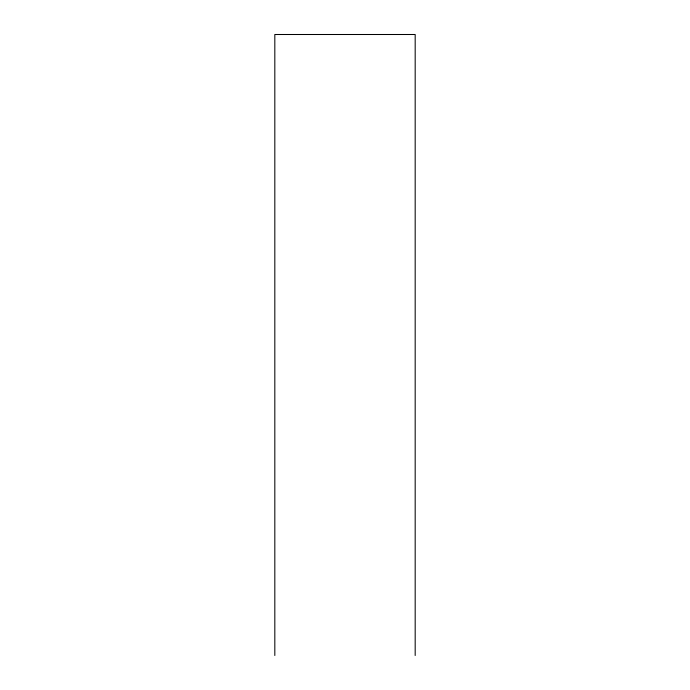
<?xml version="1.0" encoding="UTF-8"?>
<svg xmlns="http://www.w3.org/2000/svg" width="690" height="690" viewBox="0 0 690 690"><rect width="100%" height="100%" fill="white"/><g stroke="black" fill="none" stroke-linecap="round" stroke-linejoin="round"><path stroke-width="1.03" d="M415.182 655.5L415.182 34.5L274.818 34.5L274.818 655.5"/></g></svg>
